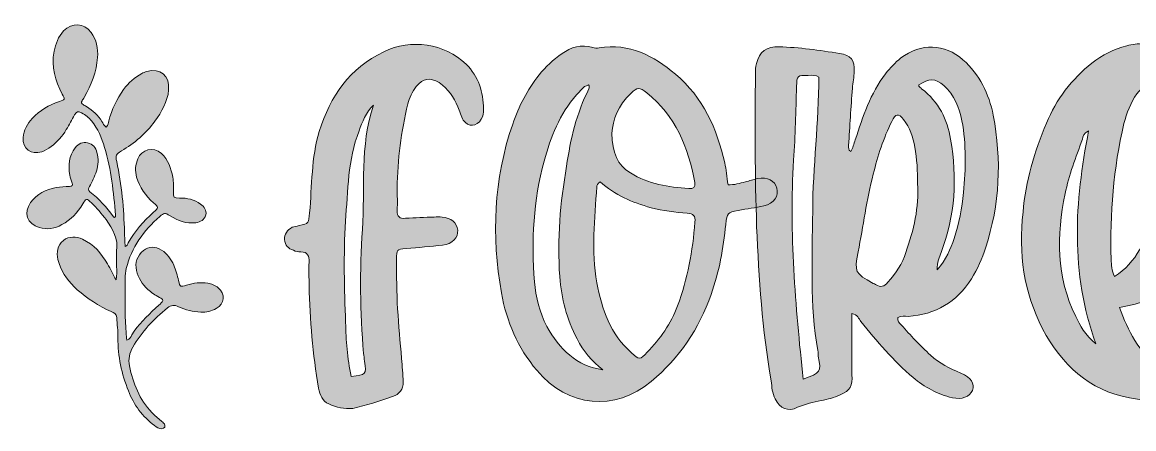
# Model space of a CAD drawing. Header units: inches. Extents: x 224 to 856, y -928 to -150.
# Drawn here: x 265.2 to 540, y -510 to -409.5 of the extents above; entities that cross this region are included whole.
import ezdxf

# ---------------------------------------------------------------- set-up
doc = ezdxf.new("R2010")
doc.units = ezdxf.units.IN
doc.header["$MEASUREMENT"] = 0
doc.layers.add('Layer 1', color=7, linetype='Continuous')

# ---------------------------------------------------------------- blocks, each defined once
blk = doc.blocks.new('block 5')
at = {"layer": 'Layer 1', "true_color": 0x040404}
h = blk.add_hatch(color=18, dxfattribs=at)
h.dxf.hatch_style = 2
edge = h.paths.add_edge_path()
edge.add_spline(control_points=[(357.88, -456.03), (357.88, -457.56), (358.44, -458.11), (359.96, -457.97), (362.32, -457.84), (364.68, -457.7), (367.03, -457.7), (367.73, -457.56), (368.28, -457.56), (368.98, -457.7), (371.19, -457.84), (372.72, -459.08), (372.86, -460.89), (373, -462.69), (371.61, -464.35), (369.11, -464.63), (366.2, -464.91), (363.15, -465.18), (360.1, -465.46), (357.74, -465.6), (357.74, -465.74), (357.74, -468.1), (357.61, -476.28), (358.16, -484.46), (358.99, -492.64), (359.13, -494.58), (359.27, -496.52), (359.41, -498.46), (359.41, -500.26), (358.44, -501.51), (356.77, -502.07), (353.59, -503.18), (350.26, -504.28), (346.93, -504.98), (344.85, -505.25), (342.77, -504.7), (340.97, -503.87), (339.3, -503.18), (338.89, -501.65), (338.47, -499.99), (336.95, -491.53), (336.39, -483.07), (336.11, -474.61), (336.11, -472.67), (335.98, -470.73), (336.11, -468.79), (336.11, -467.26), (335.84, -466.29), (334.04, -466.29), (333.48, -466.29), (332.79, -466.15), (332.23, -465.88), (330.98, -465.46), (330.15, -464.63), (330.01, -463.24), (330.01, -461.86), (330.71, -460.89), (331.95, -460.19), (332.51, -460.05), (333.06, -459.92), (333.62, -459.78), (336.11, -459.22), (335.98, -459.22), (336.25, -456.59), (336.81, -449.93), (336.67, -443), (338.61, -436.48), (341.38, -427.75), (346.1, -420.82), (354.56, -416.79), (361.35, -413.47), (369.53, -414.72), (374.94, -419.84), (377.99, -422.9), (379.24, -426.78), (379.24, -430.94), (379.37, -431.91), (379.1, -432.74), (378.68, -433.43), (377.57, -435.37), (375.49, -435.51), (374.24, -433.71), (373.69, -432.74), (373.41, -431.49), (372.86, -430.38), (371.89, -428.03), (370.5, -425.95), (368.28, -424.42), (365.93, -423.03), (364.4, -423.31), (362.6, -425.39), (361.63, -426.64), (360.93, -428.16), (360.52, -429.69), (358.85, -436.48), (358.02, -443.42), (357.88, -450.49), (357.88, -452.29), (358.02, -454.09), (357.88, -456.03)], knot_values=[0, 0, 0, 0, 1, 1, 1, 2, 2, 2, 3, 3, 3, 4, 4, 4, 5, 5, 5, 6, 6, 6, 7, 7, 7, 8, 8, 8, 9, 9, 9, 10, 10, 10, 11, 11, 11, 12, 12, 12, 13, 13, 13, 14, 14, 14, 15, 15, 15, 16, 16, 16, 17, 17, 17, 18, 18, 18, 19, 19, 19, 20, 20, 20, 21, 21, 21, 22, 22, 22, 23, 23, 23, 24, 24, 24, 25, 25, 25, 26, 26, 26, 27, 27, 27, 28, 28, 28, 29, 29, 29, 30, 30, 30, 31, 31, 31, 32, 32, 32, 33, 33, 33, 33], degree=3, periodic=1)
edge = h.paths.add_edge_path()
edge.add_spline(control_points=[(349.84, -493.33), (349.7, -492.64), (349.7, -491.94), (349.56, -491.39), (348.73, -481.13), (348.59, -470.87), (349.29, -460.75), (349.98, -450.49), (348.59, -440.09), (352.06, -429.97), (350.12, -431.77), (349.29, -434.13), (348.45, -436.34), (345.68, -443.55), (345.68, -451.18), (345.13, -458.67), (344.57, -466.99), (344.85, -475.44), (345.13, -483.76), (345.27, -488.2), (345.54, -492.5), (346.51, -497.07), (350.26, -496.66), (350.26, -496.66), (349.84, -493.33)], knot_values=[0, 0, 0, 0, 1, 1, 1, 2, 2, 2, 3, 3, 3, 4, 4, 4, 5, 5, 5, 6, 6, 6, 7, 7, 7, 8, 8, 8, 8], degree=3, periodic=1)
h = blk.add_hatch(color=18, dxfattribs=at)
h.dxf.hatch_style = 2
edge = h.paths.add_edge_path()
edge.add_spline(control_points=[(443.99, -448.96), (444.96, -448.68), (445.93, -448.41), (447.04, -448.13), (449.39, -447.71), (451.34, -448.68), (451.75, -450.49), (452.31, -452.43), (451.06, -454.23), (448.56, -454.92), (446.48, -455.34), (444.4, -455.62), (442.19, -456.03), (439.55, -456.59), (439.41, -456.59), (439.13, -459.5), (438.58, -465.32), (437.47, -471.15), (435.53, -476.83), (432.48, -485.29), (427.77, -492.5), (420.69, -498.32), (411.68, -505.81), (400.17, -504.84), (392.41, -495.55), (387.69, -490), (384.92, -483.49), (383.67, -476.41), (381.18, -462.27), (381.73, -448.41), (386.45, -434.68), (387.97, -430.24), (390.05, -426.22), (392.96, -422.48), (394.63, -420.54), (396.43, -418.74), (398.65, -417.21), (400.87, -415.69), (403.36, -414.85), (406.27, -415.69), (406.69, -415.82), (407.38, -415.96), (407.8, -415.82), (415.29, -414.58), (421.25, -417.76), (426.66, -422.34), (433.59, -428.03), (436.92, -435.79), (438.86, -444.25), (439.27, -445.91), (439.41, -447.71), (439.69, -449.65), (441.21, -449.79), (442.6, -449.24), (443.99, -448.96)], knot_values=[0, 0, 0, 0, 1, 1, 1, 2, 2, 2, 3, 3, 3, 4, 4, 4, 5, 5, 5, 6, 6, 6, 7, 7, 7, 8, 8, 8, 9, 9, 9, 10, 10, 10, 11, 11, 11, 12, 12, 12, 13, 13, 13, 14, 14, 14, 15, 15, 15, 16, 16, 16, 17, 17, 17, 18, 18, 18, 18], degree=3, periodic=1)
edge = h.paths.add_edge_path()
edge.add_spline(control_points=[(402.39, -487.78), (399.76, -482.93), (398.51, -477.8), (398.09, -472.39), (397.4, -463.1), (398.23, -454.09), (399.76, -445.08), (400.73, -438.42), (402.25, -431.91), (405.3, -425.95), (405.44, -425.67), (405.44, -425.25), (405.16, -424.98), (403.78, -425.39), (403.09, -426.5), (402.25, -427.47), (397.96, -432.19), (395.88, -437.87), (394.21, -443.83), (391.58, -453.54), (391.02, -463.52), (391.85, -473.64), (392.13, -477.52), (393.1, -481.27), (394.91, -484.73), (397.96, -490.28), (402.25, -494.58), (408.77, -495.41), (406, -493.33), (403.92, -490.83), (402.39, -487.78)], knot_values=[0, 0, 0, 0, 1, 1, 1, 2, 2, 2, 3, 3, 3, 4, 4, 4, 5, 5, 5, 6, 6, 6, 7, 7, 7, 8, 8, 8, 9, 9, 9, 10, 10, 10, 10], degree=3, periodic=1)
edge = h.paths.add_edge_path()
edge.add_spline(control_points=[(407.24, -450.21), (406.69, -458.11), (405.86, -466.02), (407.24, -473.92), (408.49, -480.44), (410.57, -486.68), (415.84, -491.25), (417.64, -492.91), (417.92, -493.05), (419.72, -491.11), (422.91, -487.78), (425.55, -484.04), (427.21, -479.6), (429.71, -472.95), (430.95, -466.02), (431.51, -458.94), (431.65, -457.28), (431.09, -456.86), (429.57, -456.73), (426.66, -456.45), (423.61, -456.17), (420.69, -455.34), (415.98, -454.09), (411.68, -452.15), (408.08, -448.96), (407.38, -449.38), (407.24, -449.79), (407.24, -450.21)], knot_values=[0, 0, 0, 0, 1, 1, 1, 2, 2, 2, 3, 3, 3, 4, 4, 4, 5, 5, 5, 6, 6, 6, 7, 7, 7, 8, 8, 8, 9, 9, 9, 9], degree=3, periodic=1)
edge = h.paths.add_edge_path()
edge.add_spline(control_points=[(415.56, -446.74), (420, -449.52), (424.99, -450.21), (429.98, -450.62), (431.09, -450.76), (431.65, -450.35), (431.51, -449.1), (429.85, -440.37), (426.66, -432.6), (419.58, -426.92), (417.78, -425.53), (417.23, -425.53), (415.7, -427.05), (412.51, -429.97), (411.13, -433.71), (410.99, -436.9), (410.99, -441.75), (412.37, -444.8), (415.56, -446.74)], knot_values=[0, 0, 0, 0, 1, 1, 1, 2, 2, 2, 3, 3, 3, 4, 4, 4, 5, 5, 5, 6, 6, 6, 6], degree=3, periodic=1)
h = blk.add_hatch(color=18, dxfattribs=at)
h.dxf.hatch_style = 2
edge = h.paths.add_edge_path()
edge.add_spline(control_points=[(470.33, -496.66), (470.47, -499.43), (469.92, -500.54), (467.42, -501.65), (465.89, -502.34), (464.37, -502.76), (462.71, -503.04), (460.76, -503.45), (458.82, -503.87), (456.88, -504.7), (454.53, -505.95), (452.45, -504.98), (451.34, -502.62), (450.64, -501.23), (450.5, -499.71), (450.37, -498.18), (448.15, -485.57), (447.32, -472.81), (446.76, -460.05), (446.34, -447.44), (446.34, -434.82), (446.48, -422.2), (446.48, -421.37), (446.48, -420.54), (446.76, -419.71), (447.32, -416.79), (449.26, -415.41), (452.31, -415.55), (457.3, -415.69), (462.29, -416.38), (467.28, -417.21), (470.05, -417.63), (471.03, -418.87), (470.89, -421.65), (470.89, -423.03), (470.47, -424.42), (470.47, -425.81), (470.05, -430.52), (469.78, -435.23), (469.5, -439.95), (469.5, -440.5), (469.36, -441.06), (470.05, -441.47), (470.61, -440.64), (470.75, -439.53), (471.16, -438.56), (472.97, -432.88), (474.91, -427.05), (478.65, -422.2), (479.76, -420.82), (481.01, -419.43), (482.39, -418.32), (487.39, -414.58), (493.21, -414.72), (497.78, -418.74), (501.94, -422.48), (504.16, -427.19), (505.27, -432.46), (507.35, -443.55), (506.94, -454.51), (503.33, -465.32), (502.5, -467.96), (501.39, -470.45), (499.86, -472.95), (496.26, -478.63), (490.99, -481.82), (484.2, -482.24), (483.37, -482.24), (482.53, -481.96), (481.7, -482.51), (481.42, -483.35), (482.12, -483.9), (482.53, -484.32), (484.75, -486.95), (487.25, -489.45), (489.74, -491.81), (491.96, -493.89), (494.46, -495.13), (497.23, -496.24), (499.86, -497.49), (500.7, -498.74), (500.14, -500.54), (499.45, -502.07), (497.51, -502.9), (495.15, -502.34), (491.55, -501.51), (488.22, -499.71), (485.44, -497.35), (480.59, -493.19), (476.43, -488.34), (472.55, -483.49), (472, -482.79), (471.72, -481.82), (470.33, -481.54), (470.33, -486.68), (470.33, -491.67), (470.33, -496.66)], knot_values=[0, 0, 0, 0, 1, 1, 1, 2, 2, 2, 3, 3, 3, 4, 4, 4, 5, 5, 5, 6, 6, 6, 7, 7, 7, 8, 8, 8, 9, 9, 9, 10, 10, 10, 11, 11, 11, 12, 12, 12, 13, 13, 13, 14, 14, 14, 15, 15, 15, 16, 16, 16, 17, 17, 17, 18, 18, 18, 19, 19, 19, 20, 20, 20, 21, 21, 21, 22, 22, 22, 23, 23, 23, 24, 24, 24, 25, 25, 25, 26, 26, 26, 27, 27, 27, 28, 28, 28, 29, 29, 29, 30, 30, 30, 31, 31, 31, 32, 32, 32, 32], degree=3, periodic=1)
edge = h.paths.add_edge_path()
edge.add_spline(control_points=[(462.01, -492.08), (462.01, -491.53), (462.01, -491.11), (461.87, -490.7), (459.93, -479.33), (460.49, -467.82), (460.63, -456.31), (460.63, -445.22), (462.15, -434.13), (462.15, -423.03), (461.46, -422.48), (460.49, -422.62), (459.52, -422.62), (456.74, -422.62), (456.74, -422.62), (456.61, -425.39), (456.47, -431.49), (456.33, -437.45), (455.91, -443.55), (454.8, -461.58), (456.33, -479.6), (458.27, -497.77), (462.71, -496.1), (462.71, -496.1), (462.01, -492.08)], knot_values=[0, 0, 0, 0, 1, 1, 1, 2, 2, 2, 3, 3, 3, 4, 4, 4, 5, 5, 5, 6, 6, 6, 7, 7, 7, 8, 8, 8, 8], degree=3, periodic=1)
edge = h.paths.add_edge_path()
edge.add_spline(control_points=[(485.86, -440.37), (485.44, -437.87), (484.61, -435.51), (483.09, -433.57), (481.84, -431.91), (481.01, -432.05), (480.18, -433.99), (478.1, -438.15), (476.71, -442.58), (475.6, -447.02), (473.94, -453.4), (473.1, -459.92), (471.86, -466.29), (470.89, -471.29), (471.03, -471.56), (475.6, -474.06), (475.74, -474.2), (476.02, -474.2), (476.16, -474.33), (477.4, -475.17), (478.37, -474.89), (479.21, -473.78), (481.15, -471.56), (482.81, -469.21), (483.64, -466.43), (485.58, -460.89), (486.97, -455.2), (486.55, -449.38), (486.55, -446.33), (486.42, -443.28), (485.86, -440.37)], knot_values=[0, 0, 0, 0, 1, 1, 1, 2, 2, 2, 3, 3, 3, 4, 4, 4, 5, 5, 5, 6, 6, 6, 7, 7, 7, 8, 8, 8, 9, 9, 9, 10, 10, 10, 10], degree=3, periodic=1)
edge = h.paths.add_edge_path()
edge.add_spline(control_points=[(486.83, -425.25), (487.11, -425.53), (487.39, -425.67), (487.53, -425.95), (491.82, -429.13), (493.9, -433.57), (494.73, -438.42), (496.4, -447.99), (495.84, -457.28), (492.38, -466.43), (491.96, -467.54), (491.27, -468.79), (491.41, -470.73), (493.63, -468.1), (494.73, -465.6), (495.57, -462.97), (496.81, -459.22), (497.51, -455.48), (497.92, -451.6), (498.48, -445.63), (498.62, -439.81), (497.51, -433.85), (496.81, -430.66), (495.71, -427.47), (493.07, -425.11), (490.99, -423.31), (489.33, -423.31), (486.83, -424.98), (486.83, -425.11), (486.83, -425.25), (486.83, -425.25)], knot_values=[0, 0, 0, 0, 1, 1, 1, 2, 2, 2, 3, 3, 3, 4, 4, 4, 5, 5, 5, 6, 6, 6, 7, 7, 7, 8, 8, 8, 9, 9, 9, 10, 10, 10, 10], degree=3, periodic=1)
h = blk.add_hatch(color=18, dxfattribs=at)
h.dxf.hatch_style = 2
edge = h.paths.add_edge_path()
edge.add_spline(control_points=[(546.31, -494.58), (548.39, -495.83), (550.06, -495.69), (552, -494.44), (555.6, -491.94), (558.37, -488.62), (560.18, -484.6), (560.73, -483.62), (561.01, -482.38), (561.84, -481.54), (562.26, -481.27), (562.81, -480.85), (563.37, -481.13), (563.92, -481.27), (564.2, -481.68), (564.2, -482.24), (564.2, -482.79), (564.34, -483.35), (564.2, -483.9), (563.37, -490.83), (560.18, -496.24), (554.49, -500.26), (549.64, -503.73), (544.23, -503.45), (538.96, -502.34), (528.84, -500.54), (522.19, -494.16), (517.47, -485.29), (512.76, -476.28), (511.51, -466.57), (512.62, -456.45), (513.31, -448.82), (515.39, -441.47), (518.44, -434.4), (520.8, -428.58), (524.68, -423.59), (529.67, -419.57), (532.17, -417.63), (535.08, -416.1), (538.27, -415.27), (539.66, -414.99), (541.04, -414.58), (542.43, -414.99), (545.76, -416.24), (549.36, -416.24), (552.69, -417.63), (560.45, -420.95), (564.75, -427.47), (565.86, -435.51), (567.11, -445.36), (565.31, -455.06), (560.18, -463.8), (554.91, -472.67), (547.15, -478.22), (536.47, -480.02), (538.69, -485.84), (541.04, -491.11), (546.31, -494.58)], knot_values=[0, 0, 0, 0, 1, 1, 1, 2, 2, 2, 3, 3, 3, 4, 4, 4, 5, 5, 5, 6, 6, 6, 7, 7, 7, 8, 8, 8, 9, 9, 9, 10, 10, 10, 11, 11, 11, 12, 12, 12, 13, 13, 13, 14, 14, 14, 15, 15, 15, 16, 16, 16, 17, 17, 17, 18, 18, 18, 19, 19, 19, 19], degree=3, periodic=1)
edge = h.paths.add_edge_path()
edge.add_spline(control_points=[(528.84, -436.34), (527.59, -436.9), (527.46, -437.73), (527.32, -438.42), (525.65, -442.86), (523.99, -447.3), (523.02, -451.87), (520.94, -462.27), (520.8, -472.39), (525.65, -482.24), (526.76, -484.46), (527.87, -486.81), (530.65, -489.03), (524.27, -471.29), (525.38, -453.95), (528.84, -436.34)], knot_values=[0, 0, 0, 0, 1, 1, 1, 2, 2, 2, 3, 3, 3, 4, 4, 4, 5, 5, 5, 5], degree=3, periodic=1)
edge = h.paths.add_edge_path()
edge.add_spline(control_points=[(541.46, -465.74), (547.01, -456.03), (549.22, -445.63), (547.98, -434.4), (547.7, -431.63), (546.45, -429), (544.51, -426.92), (543.12, -425.25), (542.01, -425.39), (540.77, -427.19), (539.24, -429.41), (538.27, -431.91), (537.58, -434.54), (534.94, -445.63), (534.11, -456.86), (534.39, -468.1), (534.53, -469.48), (534.53, -470.87), (535.22, -472.39), (537.99, -470.59), (539.93, -468.37), (541.46, -465.74)], knot_values=[0, 0, 0, 0, 1, 1, 1, 2, 2, 2, 3, 3, 3, 4, 4, 4, 5, 5, 5, 6, 6, 6, 7, 7, 7, 7], degree=3, periodic=1)
edge = h.paths.add_edge_path()
edge.add_spline(control_points=[(555.74, -440.37), (555.74, -444.11), (555.46, -447.85), (554.77, -451.6), (554.22, -455.2), (553.11, -458.67), (552.27, -462.13), (557.82, -454.09), (559.9, -445.22), (558.1, -435.65), (557.68, -433.16), (556.57, -430.94), (554.22, -428.72), (555.6, -432.88), (555.6, -436.62), (555.74, -440.37)], knot_values=[0, 0, 0, 0, 1, 1, 1, 2, 2, 2, 3, 3, 3, 4, 4, 4, 5, 5, 5, 5], degree=3, periodic=1)
at = {"layer": 'Layer 1', "lineweight": 0}
for points, knots in [([(357.88, -456.03), (357.88, -457.56), (358.44, -458.11), (359.96, -457.97), (362.32, -457.84), (364.68, -457.7), (367.03, -457.7), (367.73, -457.56), (368.28, -457.56), (368.98, -457.7), (371.19, -457.84), (372.72, -459.08), (372.86, -460.89), (373, -462.69), (371.61, -464.35), (369.11, -464.63), (366.2, -464.91), (363.15, -465.18), (360.1, -465.46), (357.74, -465.6), (357.74, -465.74), (357.74, -468.1), (357.61, -476.28), (358.16, -484.46), (358.99, -492.64), (359.13, -494.58), (359.27, -496.52), (359.41, -498.46), (359.41, -500.26), (358.44, -501.51), (356.77, -502.07), (353.59, -503.18), (350.26, -504.28), (346.93, -504.98), (344.85, -505.25), (342.77, -504.7), (340.97, -503.87), (339.3, -503.18), (338.89, -501.65), (338.47, -499.99), (336.95, -491.53), (336.39, -483.07), (336.11, -474.61), (336.11, -472.67), (335.98, -470.73), (336.11, -468.79), (336.11, -467.26), (335.84, -466.29), (334.04, -466.29), (333.48, -466.29), (332.79, -466.15), (332.23, -465.88), (330.98, -465.46), (330.15, -464.63), (330.01, -463.24), (330.01, -461.86), (330.71, -460.89), (331.95, -460.19), (332.51, -460.05), (333.06, -459.92), (333.62, -459.78), (336.11, -459.22), (335.98, -459.22), (336.25, -456.59), (336.81, -449.93), (336.67, -443), (338.61, -436.48), (341.38, -427.75), (346.1, -420.82), (354.56, -416.79), (361.35, -413.47), (369.53, -414.72), (374.94, -419.84), (377.99, -422.9), (379.24, -426.78), (379.24, -430.94), (379.37, -431.91), (379.1, -432.74), (378.68, -433.43), (377.57, -435.37), (375.49, -435.51), (374.24, -433.71), (373.69, -432.74), (373.41, -431.49), (372.86, -430.38), (371.89, -428.03), (370.5, -425.95), (368.28, -424.42), (365.93, -423.03), (364.4, -423.31), (362.6, -425.39), (361.63, -426.64), (360.93, -428.16), (360.52, -429.69), (358.85, -436.48), (358.02, -443.42), (357.88, -450.49), (357.88, -452.29), (358.02, -454.09), (357.88, -456.03)], [0, 0, 0, 0, 1, 1, 1, 2, 2, 2, 3, 3, 3, 4, 4, 4, 5, 5, 5, 6, 6, 6, 7, 7, 7, 8, 8, 8, 9, 9, 9, 10, 10, 10, 11, 11, 11, 12, 12, 12, 13, 13, 13, 14, 14, 14, 15, 15, 15, 16, 16, 16, 17, 17, 17, 18, 18, 18, 19, 19, 19, 20, 20, 20, 21, 21, 21, 22, 22, 22, 23, 23, 23, 24, 24, 24, 25, 25, 25, 26, 26, 26, 27, 27, 27, 28, 28, 28, 29, 29, 29, 30, 30, 30, 31, 31, 31, 32, 32, 32, 33, 33, 33, 33]), ([(443.99, -448.96), (444.96, -448.68), (445.93, -448.41), (447.04, -448.13), (449.39, -447.71), (451.34, -448.68), (451.75, -450.49), (452.31, -452.43), (451.06, -454.23), (448.56, -454.92), (446.48, -455.34), (444.4, -455.62), (442.19, -456.03), (439.55, -456.59), (439.41, -456.59), (439.13, -459.5), (438.58, -465.32), (437.47, -471.15), (435.53, -476.83), (432.48, -485.29), (427.77, -492.5), (420.69, -498.32), (411.68, -505.81), (400.17, -504.84), (392.41, -495.55), (387.69, -490), (384.92, -483.49), (383.67, -476.41), (381.18, -462.27), (381.73, -448.41), (386.45, -434.68), (387.97, -430.24), (390.05, -426.22), (392.96, -422.48), (394.63, -420.54), (396.43, -418.74), (398.65, -417.21), (400.87, -415.69), (403.36, -414.85), (406.27, -415.69), (406.69, -415.82), (407.38, -415.96), (407.8, -415.82), (415.29, -414.58), (421.25, -417.76), (426.66, -422.34), (433.59, -428.03), (436.92, -435.79), (438.86, -444.25), (439.27, -445.91), (439.41, -447.71), (439.69, -449.65), (441.21, -449.79), (442.6, -449.24), (443.99, -448.96)], [0, 0, 0, 0, 1, 1, 1, 2, 2, 2, 3, 3, 3, 4, 4, 4, 5, 5, 5, 6, 6, 6, 7, 7, 7, 8, 8, 8, 9, 9, 9, 10, 10, 10, 11, 11, 11, 12, 12, 12, 13, 13, 13, 14, 14, 14, 15, 15, 15, 16, 16, 16, 17, 17, 17, 18, 18, 18, 18]), ([(470.33, -496.66), (470.47, -499.43), (469.92, -500.54), (467.42, -501.65), (465.89, -502.34), (464.37, -502.76), (462.71, -503.04), (460.76, -503.45), (458.82, -503.87), (456.88, -504.7), (454.53, -505.95), (452.45, -504.98), (451.34, -502.62), (450.64, -501.23), (450.5, -499.71), (450.37, -498.18), (448.15, -485.57), (447.32, -472.81), (446.76, -460.05), (446.34, -447.44), (446.34, -434.82), (446.48, -422.2), (446.48, -421.37), (446.48, -420.54), (446.76, -419.71), (447.32, -416.79), (449.26, -415.41), (452.31, -415.55), (457.3, -415.69), (462.29, -416.38), (467.28, -417.21), (470.05, -417.63), (471.03, -418.87), (470.89, -421.65), (470.89, -423.03), (470.47, -424.42), (470.47, -425.81), (470.05, -430.52), (469.78, -435.23), (469.5, -439.95), (469.5, -440.5), (469.36, -441.06), (470.05, -441.47), (470.61, -440.64), (470.75, -439.53), (471.16, -438.56), (472.97, -432.88), (474.91, -427.05), (478.65, -422.2), (479.76, -420.82), (481.01, -419.43), (482.39, -418.32), (487.39, -414.58), (493.21, -414.72), (497.78, -418.74), (501.94, -422.48), (504.16, -427.19), (505.27, -432.46), (507.35, -443.55), (506.94, -454.51), (503.33, -465.32), (502.5, -467.96), (501.39, -470.45), (499.86, -472.95), (496.26, -478.63), (490.99, -481.82), (484.2, -482.24), (483.37, -482.24), (482.53, -481.96), (481.7, -482.51), (481.42, -483.35), (482.12, -483.9), (482.53, -484.32), (484.75, -486.95), (487.25, -489.45), (489.74, -491.81), (491.96, -493.89), (494.46, -495.13), (497.23, -496.24), (499.86, -497.49), (500.7, -498.74), (500.14, -500.54), (499.45, -502.07), (497.51, -502.9), (495.15, -502.34), (491.55, -501.51), (488.22, -499.71), (485.44, -497.35), (480.59, -493.19), (476.43, -488.34), (472.55, -483.49), (472, -482.79), (471.72, -481.82), (470.33, -481.54), (470.33, -486.68), (470.33, -491.67), (470.33, -496.66)], [0, 0, 0, 0, 1, 1, 1, 2, 2, 2, 3, 3, 3, 4, 4, 4, 5, 5, 5, 6, 6, 6, 7, 7, 7, 8, 8, 8, 9, 9, 9, 10, 10, 10, 11, 11, 11, 12, 12, 12, 13, 13, 13, 14, 14, 14, 15, 15, 15, 16, 16, 16, 17, 17, 17, 18, 18, 18, 19, 19, 19, 20, 20, 20, 21, 21, 21, 22, 22, 22, 23, 23, 23, 24, 24, 24, 25, 25, 25, 26, 26, 26, 27, 27, 27, 28, 28, 28, 29, 29, 29, 30, 30, 30, 31, 31, 31, 32, 32, 32, 32]), ([(546.31, -494.58), (548.39, -495.83), (550.06, -495.69), (552, -494.44), (555.6, -491.94), (558.37, -488.62), (560.18, -484.6), (560.73, -483.62), (561.01, -482.38), (561.84, -481.54), (562.26, -481.27), (562.81, -480.85), (563.37, -481.13), (563.92, -481.27), (564.2, -481.68), (564.2, -482.24), (564.2, -482.79), (564.34, -483.35), (564.2, -483.9), (563.37, -490.83), (560.18, -496.24), (554.49, -500.26), (549.64, -503.73), (544.23, -503.45), (538.96, -502.34), (528.84, -500.54), (522.19, -494.16), (517.47, -485.29), (512.76, -476.28), (511.51, -466.57), (512.62, -456.45), (513.31, -448.82), (515.39, -441.47), (518.44, -434.4), (520.8, -428.58), (524.68, -423.59), (529.67, -419.57), (532.17, -417.63), (535.08, -416.1), (538.27, -415.27), (539.66, -414.99), (541.04, -414.58), (542.43, -414.99), (545.76, -416.24), (549.36, -416.24), (552.69, -417.63), (560.45, -420.95), (564.75, -427.47), (565.86, -435.51), (567.11, -445.36), (565.31, -455.06), (560.18, -463.8), (554.91, -472.67), (547.15, -478.22), (536.47, -480.02), (538.69, -485.84), (541.04, -491.11), (546.31, -494.58)], [0, 0, 0, 0, 1, 1, 1, 2, 2, 2, 3, 3, 3, 4, 4, 4, 5, 5, 5, 6, 6, 6, 7, 7, 7, 8, 8, 8, 9, 9, 9, 10, 10, 10, 11, 11, 11, 12, 12, 12, 13, 13, 13, 14, 14, 14, 15, 15, 15, 16, 16, 16, 17, 17, 17, 18, 18, 18, 19, 19, 19, 19]), ([(462.01, -492.08), (462.01, -491.53), (462.01, -491.11), (461.87, -490.7), (459.93, -479.33), (460.49, -467.82), (460.63, -456.31), (460.63, -445.22), (462.15, -434.13), (462.15, -423.03), (461.46, -422.48), (460.49, -422.62), (459.52, -422.62), (456.74, -422.62), (456.74, -422.62), (456.61, -425.39), (456.47, -431.49), (456.33, -437.45), (455.91, -443.55), (454.8, -461.58), (456.33, -479.6), (458.27, -497.77), (462.71, -496.1), (462.71, -496.1), (462.01, -492.08)], [0, 0, 0, 0, 1, 1, 1, 2, 2, 2, 3, 3, 3, 4, 4, 4, 5, 5, 5, 6, 6, 6, 7, 7, 7, 8, 8, 8, 8]), ([(402.39, -487.78), (399.76, -482.93), (398.51, -477.8), (398.09, -472.39), (397.4, -463.1), (398.23, -454.09), (399.76, -445.08), (400.73, -438.42), (402.25, -431.91), (405.3, -425.95), (405.44, -425.67), (405.44, -425.25), (405.16, -424.98), (403.78, -425.39), (403.09, -426.5), (402.25, -427.47), (397.96, -432.19), (395.88, -437.87), (394.21, -443.83), (391.58, -453.54), (391.02, -463.52), (391.85, -473.64), (392.13, -477.52), (393.1, -481.27), (394.91, -484.73), (397.96, -490.28), (402.25, -494.58), (408.77, -495.41), (406, -493.33), (403.92, -490.83), (402.39, -487.78)], [0, 0, 0, 0, 1, 1, 1, 2, 2, 2, 3, 3, 3, 4, 4, 4, 5, 5, 5, 6, 6, 6, 7, 7, 7, 8, 8, 8, 9, 9, 9, 10, 10, 10, 10]), ([(415.56, -446.74), (420, -449.52), (424.99, -450.21), (429.98, -450.62), (431.09, -450.76), (431.65, -450.35), (431.51, -449.1), (429.85, -440.37), (426.66, -432.6), (419.58, -426.92), (417.78, -425.53), (417.23, -425.53), (415.7, -427.05), (412.51, -429.97), (411.13, -433.71), (410.99, -436.9), (410.99, -441.75), (412.37, -444.8), (415.56, -446.74)], [0, 0, 0, 0, 1, 1, 1, 2, 2, 2, 3, 3, 3, 4, 4, 4, 5, 5, 5, 6, 6, 6, 6]), ([(486.83, -425.25), (487.11, -425.53), (487.39, -425.67), (487.53, -425.95), (491.82, -429.13), (493.9, -433.57), (494.73, -438.42), (496.4, -447.99), (495.84, -457.28), (492.38, -466.43), (491.96, -467.54), (491.27, -468.79), (491.41, -470.73), (493.63, -468.1), (494.73, -465.6), (495.57, -462.97), (496.81, -459.22), (497.51, -455.48), (497.92, -451.6), (498.48, -445.63), (498.62, -439.81), (497.51, -433.85), (496.81, -430.66), (495.71, -427.47), (493.07, -425.11), (490.99, -423.31), (489.33, -423.31), (486.83, -424.98), (486.83, -425.11), (486.83, -425.25), (486.83, -425.25)], [0, 0, 0, 0, 1, 1, 1, 2, 2, 2, 3, 3, 3, 4, 4, 4, 5, 5, 5, 6, 6, 6, 7, 7, 7, 8, 8, 8, 9, 9, 9, 10, 10, 10, 10]), ([(541.46, -465.74), (547.01, -456.03), (549.22, -445.63), (547.98, -434.4), (547.7, -431.63), (546.45, -429), (544.51, -426.92), (543.12, -425.25), (542.01, -425.39), (540.77, -427.19), (539.24, -429.41), (538.27, -431.91), (537.58, -434.54), (534.94, -445.63), (534.11, -456.86), (534.39, -468.1), (534.53, -469.48), (534.53, -470.87), (535.22, -472.39), (537.99, -470.59), (539.93, -468.37), (541.46, -465.74)], [0, 0, 0, 0, 1, 1, 1, 2, 2, 2, 3, 3, 3, 4, 4, 4, 5, 5, 5, 6, 6, 6, 7, 7, 7, 7]), ([(349.84, -493.33), (349.7, -492.64), (349.7, -491.94), (349.56, -491.39), (348.73, -481.13), (348.59, -470.87), (349.29, -460.75), (349.98, -450.49), (348.59, -440.09), (352.06, -429.97), (350.12, -431.77), (349.29, -434.13), (348.45, -436.34), (345.68, -443.55), (345.68, -451.18), (345.13, -458.67), (344.57, -466.99), (344.85, -475.44), (345.13, -483.76), (345.27, -488.2), (345.54, -492.5), (346.51, -497.07), (350.26, -496.66), (350.26, -496.66), (349.84, -493.33)], [0, 0, 0, 0, 1, 1, 1, 2, 2, 2, 3, 3, 3, 4, 4, 4, 5, 5, 5, 6, 6, 6, 7, 7, 7, 8, 8, 8, 8]), ([(485.86, -440.37), (485.44, -437.87), (484.61, -435.51), (483.09, -433.57), (481.84, -431.91), (481.01, -432.05), (480.18, -433.99), (478.1, -438.15), (476.71, -442.58), (475.6, -447.02), (473.94, -453.4), (473.1, -459.92), (471.86, -466.29), (470.89, -471.29), (471.03, -471.56), (475.6, -474.06), (475.74, -474.2), (476.02, -474.2), (476.16, -474.33), (477.4, -475.17), (478.37, -474.89), (479.21, -473.78), (481.15, -471.56), (482.81, -469.21), (483.64, -466.43), (485.58, -460.89), (486.97, -455.2), (486.55, -449.38), (486.55, -446.33), (486.42, -443.28), (485.86, -440.37)], [0, 0, 0, 0, 1, 1, 1, 2, 2, 2, 3, 3, 3, 4, 4, 4, 5, 5, 5, 6, 6, 6, 7, 7, 7, 8, 8, 8, 9, 9, 9, 10, 10, 10, 10]), ([(528.84, -436.34), (527.59, -436.9), (527.46, -437.73), (527.32, -438.42), (525.65, -442.86), (523.99, -447.3), (523.02, -451.87), (520.94, -462.27), (520.8, -472.39), (525.65, -482.24), (526.76, -484.46), (527.87, -486.81), (530.65, -489.03), (524.27, -471.29), (525.38, -453.95), (528.84, -436.34)], [0, 0, 0, 0, 1, 1, 1, 2, 2, 2, 3, 3, 3, 4, 4, 4, 5, 5, 5, 5]), ([(407.24, -450.21), (406.69, -458.11), (405.86, -466.02), (407.24, -473.92), (408.49, -480.44), (410.57, -486.68), (415.84, -491.25), (417.64, -492.91), (417.92, -493.05), (419.72, -491.11), (422.91, -487.78), (425.55, -484.04), (427.21, -479.6), (429.71, -472.95), (430.95, -466.02), (431.51, -458.94), (431.65, -457.28), (431.09, -456.86), (429.57, -456.73), (426.66, -456.45), (423.61, -456.17), (420.69, -455.34), (415.98, -454.09), (411.68, -452.15), (408.08, -448.96), (407.38, -449.38), (407.24, -449.79), (407.24, -450.21)], [0, 0, 0, 0, 1, 1, 1, 2, 2, 2, 3, 3, 3, 4, 4, 4, 5, 5, 5, 6, 6, 6, 7, 7, 7, 8, 8, 8, 9, 9, 9, 9])]:
    blk.add_open_spline(points, degree=3, knots=knots, dxfattribs=at)
blk = doc.blocks.new('block 13')
at = {"layer": 'Layer 1', "true_color": 0x040404}
h = blk.add_hatch(color=18, dxfattribs=at)
h.dxf.hatch_style = 2
edge = h.paths.add_edge_path()
edge.add_spline(control_points=[(313.17, -480.28), (311.98, -480.9), (310.72, -481.27), (309.32, -481.16), (307.41, -481.01), (305.56, -480.71), (303.84, -479.84), (302.82, -479.32), (301.98, -479.4), (301.09, -480.13), (297.7, -482.9), (294.73, -486.02), (292.53, -489.83), (291.69, -491.3), (291.36, -492.8), (291.71, -494.47), (292.6, -498.79), (294.15, -502.79), (297.26, -506.04), (297.94, -506.76), (298.76, -507.36), (299.51, -508.02), (299.79, -508.28), (300.12, -508.52), (300.33, -508.84), (300.7, -509.39), (300.37, -509.97), (299.69, -510), (298.98, -510.02), (298.44, -509.61), (297.9, -509.21), (294.89, -507.02), (292.78, -504.11), (291.44, -500.68), (289.8, -496.45), (288.79, -492.09), (288.86, -487.51), (288.88, -485.84), (288.62, -484.18), (288.55, -482.51), (288.52, -481.56), (287.8, -481.35), (287.16, -481.05), (284.12, -479.63), (281.3, -477.86), (278.8, -475.62), (276.78, -473.82), (275.14, -471.74), (274.29, -469.12), (274.19, -468.8), (274.07, -468.49), (274, -468.16), (273.69, -466.37), (273.81, -464.64), (275.35, -463.45), (276.8, -462.33), (278.48, -462.44), (280.1, -463.16), (282.93, -464.41), (284.76, -466.7), (286.28, -469.27), (287.02, -470.5), (287.64, -471.8), (288.4, -473.22), (288.73, -470.91), (288.39, -468.76), (288.52, -466.63), (288.53, -466.46), (288.47, -466.29), (288.5, -466.13), (289.02, -463.06), (287.58, -460.63), (285.9, -458.3), (284.82, -456.8), (283.64, -455.41), (282.29, -454.15), (281.07, -453), (280.94, -453), (280.14, -454.43), (278.9, -456.62), (277.2, -458.33), (275, -459.54), (273.22, -460.52), (271.36, -460.83), (269.37, -460.25), (266.41, -459.38), (265.43, -456.57), (267.26, -454.09), (268.84, -451.96), (271.01, -450.82), (273.57, -450.38), (274.66, -450.2), (275.78, -450.16), (276.89, -450.08), (277.46, -450.04), (277.72, -449.84), (277.53, -449.24), (277.33, -448.61), (277.09, -447.97), (276.97, -447.32), (276.52, -444.89), (276.68, -442.57), (278.29, -440.52), (279.09, -439.5), (280.11, -439.01), (281.36, -439.31), (282.59, -439.6), (283.37, -440.49), (283.67, -441.71), (284.05, -443.25), (284.04, -444.79), (283.52, -446.31), (283.07, -447.63), (282.53, -448.91), (281.81, -450.11), (281.52, -450.58), (281.37, -451), (281.92, -451.41), (284.22, -453.12), (286.01, -455.31), (287.73, -457.58), (287.79, -457.66), (287.91, -457.7), (288, -457.75), (288.3, -457.67), (288.24, -457.41), (288.23, -457.21), (287.8, -451.55), (287.18, -445.91), (285.55, -440.44), (284.84, -438.09), (283.9, -435.84), (282.32, -433.9), (281.64, -433.08), (280.84, -432.4), (279.88, -431.91), (278.89, -431.41), (278.69, -431.45), (278.14, -432.4), (277.44, -433.6), (276.81, -434.84), (276.09, -436.03), (275.08, -437.64), (273.87, -439.08), (272.33, -440.23), (271.61, -440.78), (270.84, -441.2), (270, -441.5), (267.45, -442.41), (265.19, -440.7), (265.41, -438), (265.57, -436.16), (266.44, -434.6), (267.67, -433.27), (269.52, -431.27), (271.8, -429.92), (274.39, -429.08), (275.79, -428.62), (275.78, -428.58), (275.09, -427.26), (273.36, -423.93), (272.27, -420.48), (273.05, -416.67), (273.44, -414.78), (274.1, -413.04), (275.43, -411.6), (277.42, -409.47), (280.49, -409.64), (282.21, -412.01), (283.55, -413.84), (284.01, -415.92), (283.82, -418.17), (283.53, -421.73), (282.26, -424.97), (280.52, -428.06), (280.36, -428.35), (280.17, -428.62), (279.98, -428.9), (279.71, -429.31), (279.81, -429.63), (280.22, -429.86), (280.52, -430.02), (280.82, -430.16), (281.1, -430.34), (282.6, -431.33), (283.98, -432.43), (284.89, -434.03), (285.16, -434.5), (285.41, -435.01), (285.94, -435.41), (286.44, -434.89), (286.47, -434.36), (286.59, -433.89), (287.31, -431.05), (288.55, -428.46), (290.26, -426.09), (291.45, -424.44), (292.95, -423.13), (294.73, -422.16), (295.12, -421.95), (295.54, -421.77), (295.96, -421.65), (299.3, -420.69), (301.71, -422.75), (301.39, -426.23), (301.11, -429.18), (299.68, -431.63), (298.01, -433.93), (295.8, -436.98), (292.96, -439.4), (289.71, -441.3), (288.3, -442.12), (288.21, -442.39), (288.54, -443.93), (289.78, -449.7), (290.34, -455.57), (290.46, -461.47), (290.49, -462.63), (290.58, -463.78), (290.65, -464.95), (291.17, -464.82), (291.25, -464.38), (291.42, -464.07), (293.04, -461.17), (295.15, -458.69), (297.61, -456.48), (298.95, -455.28), (298.93, -455.27), (297.61, -454.11), (295.65, -452.38), (294.19, -450.32), (293.46, -447.78), (293.02, -446.21), (293.14, -444.7), (293.78, -443.22), (294.7, -441.09), (297.52, -440.02), (299.59, -441.91), (301.36, -443.52), (301.96, -445.62), (302.39, -447.81), (302.63, -449.01), (302.67, -450.24), (302.59, -451.47), (302.5, -452.82), (302.71, -453.01), (304.1, -452.97), (305.99, -452.92), (307.75, -453.32), (309.28, -454.47), (310.17, -455.13), (310.87, -455.95), (310.55, -457.15), (310.22, -458.37), (309.28, -458.88), (308.07, -459.05), (305.72, -459.38), (303.65, -458.6), (301.76, -457.37), (300.4, -456.49), (300.32, -456.58), (299.19, -457.55), (295.17, -461), (292.23, -465.15), (290.91, -470.36), (290.49, -472.01), (290.67, -473.68), (290.65, -475.34), (290.6, -479.01), (290.59, -482.67), (290.88, -486.33), (290.92, -486.88), (290.98, -487.42), (291.06, -488.12), (291.77, -487.78), (292.02, -487.26), (292.29, -486.82), (293.86, -484.28), (295.97, -482.23), (298.14, -480.22), (298.5, -479.88), (298.89, -479.56), (299.25, -479.21), (300.17, -478.32), (300.18, -478.13), (299.1, -477.53), (298.07, -476.97), (297.11, -476.32), (296.23, -475.54), (294.8, -474.28), (293.89, -472.71), (293.46, -470.88), (293, -468.91), (293.62, -467.24), (295.15, -465.95), (296.42, -464.87), (298.11, -464.87), (299.65, -465.86), (301.07, -466.76), (301.96, -468.08), (302.66, -469.56), (303.23, -470.78), (303.51, -472.09), (303.83, -473.38), (304.24, -475.02), (304.26, -474.99), (305.81, -474.5), (307.52, -473.96), (309.28, -473.71), (311.07, -474.04), (312.01, -474.2), (312.9, -474.53), (313.65, -475.15), (315.44, -476.63), (315.23, -479.21), (313.17, -480.28)], knot_values=[0, 0, 0, 0, 1, 1, 1, 2, 2, 2, 3, 3, 3, 4, 4, 4, 5, 5, 5, 6, 6, 6, 7, 7, 7, 8, 8, 8, 9, 9, 9, 10, 10, 10, 11, 11, 11, 12, 12, 12, 13, 13, 13, 14, 14, 14, 15, 15, 15, 16, 16, 16, 17, 17, 17, 18, 18, 18, 19, 19, 19, 20, 20, 20, 21, 21, 21, 22, 22, 22, 23, 23, 23, 24, 24, 24, 25, 25, 25, 26, 26, 26, 27, 27, 27, 28, 28, 28, 29, 29, 29, 30, 30, 30, 31, 31, 31, 32, 32, 32, 33, 33, 33, 34, 34, 34, 35, 35, 35, 36, 36, 36, 37, 37, 37, 38, 38, 38, 39, 39, 39, 40, 40, 40, 41, 41, 41, 42, 42, 42, 43, 43, 43, 44, 44, 44, 45, 45, 45, 46, 46, 46, 47, 47, 47, 48, 48, 48, 49, 49, 49, 50, 50, 50, 51, 51, 51, 52, 52, 52, 53, 53, 53, 54, 54, 54, 55, 55, 55, 56, 56, 56, 57, 57, 57, 58, 58, 58, 59, 59, 59, 60, 60, 60, 61, 61, 61, 62, 62, 62, 63, 63, 63, 64, 64, 64, 65, 65, 65, 66, 66, 66, 67, 67, 67, 68, 68, 68, 69, 69, 69, 70, 70, 70, 71, 71, 71, 72, 72, 72, 73, 73, 73, 74, 74, 74, 75, 75, 75, 76, 76, 76, 77, 77, 77, 78, 78, 78, 79, 79, 79, 80, 80, 80, 81, 81, 81, 82, 82, 82, 83, 83, 83, 84, 84, 84, 85, 85, 85, 86, 86, 86, 87, 87, 87, 88, 88, 88, 89, 89, 89, 90, 90, 90, 91, 91, 91, 92, 92, 92, 93, 93, 93, 94, 94, 94, 95, 95, 95, 96, 96, 96, 97, 97, 97, 98, 98, 98, 99, 99, 99, 100, 100, 100, 101, 101, 101, 102, 102, 102, 103, 103, 103, 104, 104, 104, 105, 105, 105, 105], degree=3, periodic=1)
at = {"layer": 'Layer 1', "lineweight": 0}
blk.add_open_spline([(313.17, -480.28), (311.98, -480.9), (310.72, -481.27), (309.32, -481.16), (307.41, -481.01), (305.56, -480.71), (303.84, -479.84), (302.82, -479.32), (301.98, -479.4), (301.09, -480.13), (297.7, -482.9), (294.73, -486.02), (292.53, -489.83), (291.69, -491.3), (291.36, -492.8), (291.71, -494.47), (292.6, -498.79), (294.15, -502.79), (297.26, -506.04), (297.94, -506.76), (298.76, -507.36), (299.51, -508.02), (299.79, -508.28), (300.12, -508.52), (300.33, -508.84), (300.7, -509.39), (300.37, -509.97), (299.69, -510), (298.98, -510.02), (298.44, -509.61), (297.9, -509.21), (294.89, -507.02), (292.78, -504.11), (291.44, -500.68), (289.8, -496.45), (288.79, -492.09), (288.86, -487.51), (288.88, -485.84), (288.62, -484.18), (288.55, -482.51), (288.52, -481.56), (287.8, -481.35), (287.16, -481.05), (284.12, -479.63), (281.3, -477.86), (278.8, -475.62), (276.78, -473.82), (275.14, -471.74), (274.29, -469.12), (274.19, -468.8), (274.07, -468.49), (274, -468.16), (273.69, -466.37), (273.81, -464.64), (275.35, -463.45), (276.8, -462.33), (278.48, -462.44), (280.1, -463.16), (282.93, -464.41), (284.76, -466.7), (286.28, -469.27), (287.02, -470.5), (287.64, -471.8), (288.4, -473.22), (288.73, -470.91), (288.39, -468.76), (288.52, -466.63), (288.53, -466.46), (288.47, -466.29), (288.5, -466.13), (289.02, -463.06), (287.58, -460.63), (285.9, -458.3), (284.82, -456.8), (283.64, -455.41), (282.29, -454.15), (281.07, -453), (280.94, -453), (280.14, -454.43), (278.9, -456.62), (277.2, -458.33), (275, -459.54), (273.22, -460.52), (271.36, -460.83), (269.37, -460.25), (266.41, -459.38), (265.43, -456.57), (267.26, -454.09), (268.84, -451.96), (271.01, -450.82), (273.57, -450.38), (274.66, -450.2), (275.78, -450.16), (276.89, -450.08), (277.46, -450.04), (277.72, -449.84), (277.53, -449.24), (277.33, -448.61), (277.09, -447.97), (276.97, -447.32), (276.52, -444.89), (276.68, -442.57), (278.29, -440.52), (279.09, -439.5), (280.11, -439.01), (281.36, -439.31), (282.59, -439.6), (283.37, -440.49), (283.67, -441.71), (284.05, -443.25), (284.04, -444.79), (283.52, -446.31), (283.07, -447.63), (282.53, -448.91), (281.81, -450.11), (281.52, -450.58), (281.37, -451), (281.92, -451.41), (284.22, -453.12), (286.01, -455.31), (287.73, -457.58), (287.79, -457.66), (287.91, -457.7), (288, -457.75), (288.3, -457.67), (288.24, -457.41), (288.23, -457.21), (287.8, -451.55), (287.18, -445.91), (285.55, -440.44), (284.84, -438.09), (283.9, -435.84), (282.32, -433.9), (281.64, -433.08), (280.84, -432.4), (279.88, -431.91), (278.89, -431.41), (278.69, -431.45), (278.14, -432.4), (277.44, -433.6), (276.81, -434.84), (276.09, -436.03), (275.08, -437.64), (273.87, -439.08), (272.33, -440.23), (271.61, -440.78), (270.84, -441.2), (270, -441.5), (267.45, -442.41), (265.19, -440.7), (265.41, -438), (265.57, -436.16), (266.44, -434.6), (267.67, -433.27), (269.52, -431.27), (271.8, -429.92), (274.39, -429.08), (275.79, -428.62), (275.78, -428.58), (275.09, -427.26), (273.36, -423.93), (272.27, -420.48), (273.05, -416.67), (273.44, -414.78), (274.1, -413.04), (275.43, -411.6), (277.42, -409.47), (280.49, -409.64), (282.21, -412.01), (283.55, -413.84), (284.01, -415.92), (283.82, -418.17), (283.53, -421.73), (282.26, -424.97), (280.52, -428.06), (280.36, -428.35), (280.17, -428.62), (279.98, -428.9), (279.71, -429.31), (279.81, -429.63), (280.22, -429.86), (280.52, -430.02), (280.82, -430.16), (281.1, -430.34), (282.6, -431.33), (283.98, -432.43), (284.89, -434.03), (285.16, -434.5), (285.41, -435.01), (285.94, -435.41), (286.44, -434.89), (286.47, -434.36), (286.59, -433.89), (287.31, -431.05), (288.55, -428.46), (290.26, -426.09), (291.45, -424.44), (292.95, -423.13), (294.73, -422.16), (295.12, -421.95), (295.54, -421.77), (295.96, -421.65), (299.3, -420.69), (301.71, -422.75), (301.39, -426.23), (301.11, -429.18), (299.68, -431.63), (298.01, -433.93), (295.8, -436.98), (292.96, -439.4), (289.71, -441.3), (288.3, -442.12), (288.21, -442.39), (288.54, -443.93), (289.78, -449.7), (290.34, -455.57), (290.46, -461.47), (290.49, -462.63), (290.58, -463.78), (290.65, -464.95), (291.17, -464.82), (291.25, -464.38), (291.42, -464.07), (293.04, -461.17), (295.15, -458.69), (297.61, -456.48), (298.95, -455.28), (298.93, -455.27), (297.61, -454.11), (295.65, -452.38), (294.19, -450.32), (293.46, -447.78), (293.02, -446.21), (293.14, -444.7), (293.78, -443.22), (294.7, -441.09), (297.52, -440.02), (299.59, -441.91), (301.36, -443.52), (301.96, -445.62), (302.39, -447.81), (302.63, -449.01), (302.67, -450.24), (302.59, -451.47), (302.5, -452.82), (302.71, -453.01), (304.1, -452.97), (305.99, -452.92), (307.75, -453.32), (309.28, -454.47), (310.17, -455.13), (310.87, -455.95), (310.55, -457.15), (310.22, -458.37), (309.28, -458.88), (308.07, -459.05), (305.72, -459.38), (303.65, -458.6), (301.76, -457.37), (300.4, -456.49), (300.32, -456.58), (299.19, -457.55), (295.17, -461), (292.23, -465.15), (290.91, -470.36), (290.49, -472.01), (290.67, -473.68), (290.65, -475.34), (290.6, -479.01), (290.59, -482.67), (290.88, -486.33), (290.92, -486.88), (290.98, -487.42), (291.06, -488.12), (291.77, -487.78), (292.02, -487.26), (292.29, -486.82), (293.86, -484.28), (295.97, -482.23), (298.14, -480.22), (298.5, -479.88), (298.89, -479.56), (299.25, -479.21), (300.17, -478.32), (300.18, -478.13), (299.1, -477.53), (298.07, -476.97), (297.11, -476.32), (296.23, -475.54), (294.8, -474.28), (293.89, -472.71), (293.46, -470.88), (293, -468.91), (293.62, -467.24), (295.15, -465.95), (296.42, -464.87), (298.11, -464.87), (299.65, -465.86), (301.07, -466.76), (301.96, -468.08), (302.66, -469.56), (303.23, -470.78), (303.51, -472.09), (303.83, -473.38), (304.24, -475.02), (304.26, -474.99), (305.81, -474.5), (307.52, -473.96), (309.28, -473.71), (311.07, -474.04), (312.01, -474.2), (312.9, -474.53), (313.65, -475.15), (315.44, -476.63), (315.23, -479.21), (313.17, -480.28)], degree=3, knots=[0, 0, 0, 0, 1, 1, 1, 2, 2, 2, 3, 3, 3, 4, 4, 4, 5, 5, 5, 6, 6, 6, 7, 7, 7, 8, 8, 8, 9, 9, 9, 10, 10, 10, 11, 11, 11, 12, 12, 12, 13, 13, 13, 14, 14, 14, 15, 15, 15, 16, 16, 16, 17, 17, 17, 18, 18, 18, 19, 19, 19, 20, 20, 20, 21, 21, 21, 22, 22, 22, 23, 23, 23, 24, 24, 24, 25, 25, 25, 26, 26, 26, 27, 27, 27, 28, 28, 28, 29, 29, 29, 30, 30, 30, 31, 31, 31, 32, 32, 32, 33, 33, 33, 34, 34, 34, 35, 35, 35, 36, 36, 36, 37, 37, 37, 38, 38, 38, 39, 39, 39, 40, 40, 40, 41, 41, 41, 42, 42, 42, 43, 43, 43, 44, 44, 44, 45, 45, 45, 46, 46, 46, 47, 47, 47, 48, 48, 48, 49, 49, 49, 50, 50, 50, 51, 51, 51, 52, 52, 52, 53, 53, 53, 54, 54, 54, 55, 55, 55, 56, 56, 56, 57, 57, 57, 58, 58, 58, 59, 59, 59, 60, 60, 60, 61, 61, 61, 62, 62, 62, 63, 63, 63, 64, 64, 64, 65, 65, 65, 66, 66, 66, 67, 67, 67, 68, 68, 68, 69, 69, 69, 70, 70, 70, 71, 71, 71, 72, 72, 72, 73, 73, 73, 74, 74, 74, 75, 75, 75, 76, 76, 76, 77, 77, 77, 78, 78, 78, 79, 79, 79, 80, 80, 80, 81, 81, 81, 82, 82, 82, 83, 83, 83, 84, 84, 84, 85, 85, 85, 86, 86, 86, 87, 87, 87, 88, 88, 88, 89, 89, 89, 90, 90, 90, 91, 91, 91, 92, 92, 92, 93, 93, 93, 94, 94, 94, 95, 95, 95, 96, 96, 96, 97, 97, 97, 98, 98, 98, 99, 99, 99, 100, 100, 100, 101, 101, 101, 102, 102, 102, 103, 103, 103, 104, 104, 104, 105, 105, 105, 105], dxfattribs=at)
blk = doc.blocks.new('block 12')
at = {"layer": 'Layer 1'}
blk.add_blockref('block 13', (0, 0), dxfattribs=at)
blk = doc.blocks.new('block 2')
at = {"layer": 'Layer 1'}
for name in ['block 12', 'block 5']:
    blk.add_blockref(name, (0, 0), dxfattribs=at)

msp = doc.modelspace()

# ---------------------------------------------------------------- block references
at = {"layer": 'Layer 1'}
msp.add_blockref('block 2', (0, 0), dxfattribs=at)

doc.saveas('drawing.dxf')
